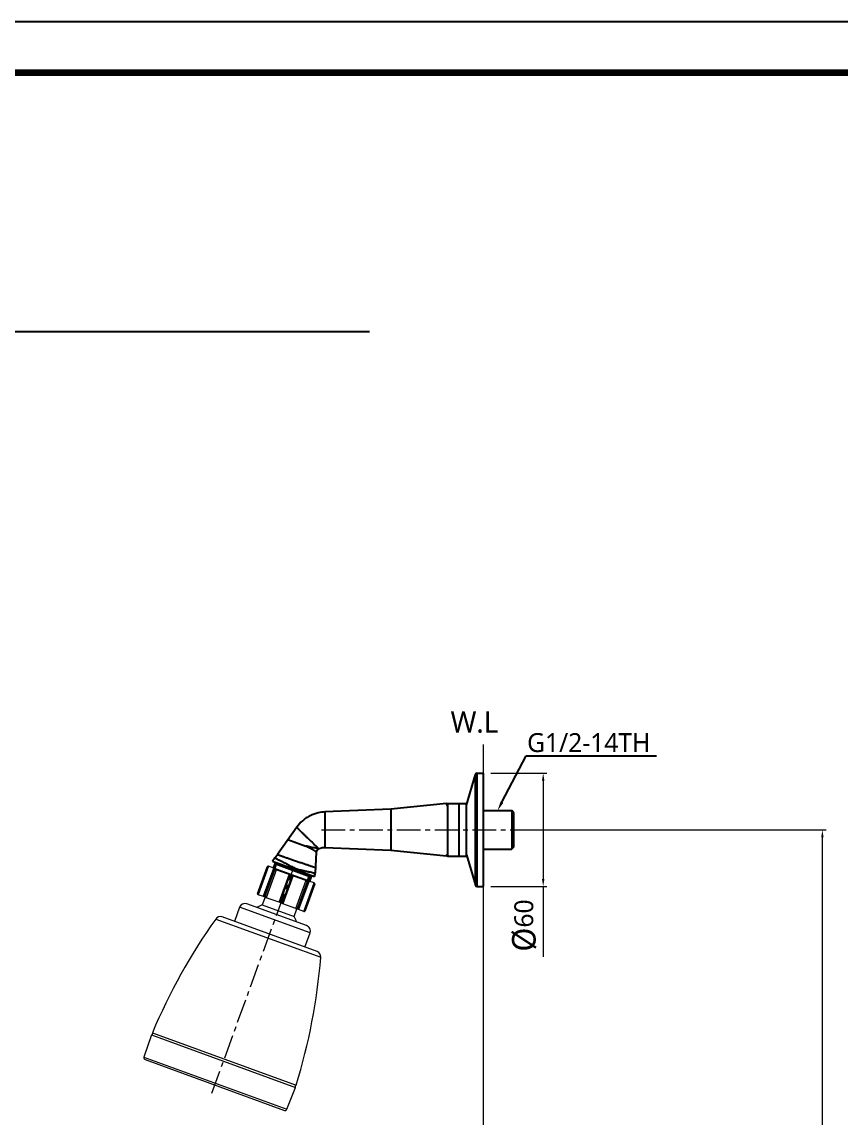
# Model space of a CAD drawing. Extents: x 0 to 1580, y 0 to 1158.
# Drawn here: x 790 to 1224, y 577 to 1158 of the extents above; entities that cross this region are included whole.
import ezdxf
from ezdxf import colors
from ezdxf.entities.mleader import LeaderData, LeaderLine
from ezdxf.math import Vec2, Vec3

# ---------------------------------------------------------------- set-up
doc = ezdxf.new("R2010")
doc.units = 0
doc.header["$LTSCALE"] = 10
doc.header["$MEASUREMENT"] = 0
doc.header["$PDMODE"] = 3
doc.header["$PDSIZE"] = -10
doc.linetypes.add('CENTER', pattern=[2, 1.25, -0.25, 0.25, -0.25])
doc.layers.get('0').update_dxf_attribs({"linetype": 'CONTINUOUS'})
doc.layers.get('DEFPOINTS').update_dxf_attribs({"linetype": 'CONTINUOUS'})
doc.layers.add('1', color=7, linetype='CONTINUOUS', true_color=0xffffff)
doc.layers.add('DEF_LAYER_ASSEM_MEMBER', color=7, linetype='CONTINUOUS')
doc.layers.add('치수선', color=7, linetype='CONTINUOUS', lineweight=20)
doc.styles.add('Daelim Dimension', font='')
doc.styles.get('Daelim Dimension').set_extended_font_data('NanumGothic')
doc.dimstyles.new('DEFAULT', dxfattribs={"dimscale": 2, "dimtxt": 2, "dimasz": 2, "dimexe": 0, "dimexo": 2, "dimgap": 1, "dimtad": 1, "dimdec": 1, "dimzin": 9, "dimdsep": 46, "dimtxsty": 'Daelim Dimension', "dimcen": 0.5, "dimclrd": 252, "dimclre": 252, "dimclrt": 3, "dimadec": 1, "dimazin": 0, "dimtfac": 1, "dimtdec": 1, "dimtix": 1, "dimtmove": 0, "dimatfit": 3, "dimfxl": 1, "dimtolj": 1, "dimtzin": 1, "dimlwd": 9, "dimlwe": 9, "dimarcsym": 0})

# ---------------------------------------------------------------- blocks, each defined once
blk = doc.blocks.new('*D3')
at = {"color": 5, "lineweight": 9, "ltscale": 0.5, "transparency": 16777216}
for p, q in [((1053.997960997339, 729.8800467213073), (1215.73194124323, 729.8800467213073)), ((1213.73194124323, 212.9445668382045), (1213.73194124323, 725.8800467213073)), ((1062.99796099104, 208.9445668382045), (1215.73194124323, 208.9445668382045))]:
    blk.add_line(p, q, dxfattribs=at)
at = {"color": 5, "ltscale": 0.5, "transparency": 16777216}
for points in [[(1213.065274576563, 725.8800467213073), (1214.398607909897, 725.8800467213073), (1213.73194124323, 729.8800467213073)], [(1213.065274576563, 212.9445668382045), (1214.398607909897, 212.9445668382045), (1213.73194124323, 208.9445668382045)]]:
    blk.add_solid(points, dxfattribs=at)
at = {"layer": 'DEFPOINTS', "color": 0, "ltscale": 0.5, "transparency": 16777216}
for p in [(1049.997960997339, 729.8800467213073), (1213.73194124323, 729.8800467213073), (1058.99796099104, 208.9445668382045)]:
    blk.add_point(p, dxfattribs=at)
at = {"color": 7, "ltscale": 0.5, "transparency": 16777216, "insert": (1204.879294605175, 450.9633328386171), "char_height": 10, "attachment_point": 5, "rotation": 90, "style": 'Daelim Dimension'}
blk.add_mtext('\\A1;(1000)', dxfattribs=at)
blk = doc.blocks.new('*D4')
at = {"color": 5, "lineweight": 9, "ltscale": 0.5, "transparency": 16777216}
for p, q in [((1038.244014150591, 759.8800011104072), (1067.889389144349, 759.8800011104072)), ((1065.889389144349, 755.8800011104072), (1065.889389144349, 703.8800011104072)), ((1038.244014150591, 699.8800011104072), (1067.889389144349, 699.8800011104072)), ((1065.889389144349, 699.8800011104072), (1065.889389144349, 662.6310740717806))]:
    blk.add_line(p, q, dxfattribs=at)
at = {"color": 5, "ltscale": 0.5, "transparency": 16777216}
for points in [[(1065.222722477682, 755.8800011104072), (1066.556055811015, 755.8800011104072), (1065.889389144349, 759.8800011104072)], [(1065.222722477682, 703.8800011104072), (1066.556055811015, 703.8800011104072), (1065.889389144349, 699.8800011104072)]]:
    blk.add_solid(points, dxfattribs=at)
at = {"layer": 'DEFPOINTS', "color": 0, "ltscale": 0.5, "transparency": 16777216}
for p in [(1034.244014150591, 759.8800011104072), (1034.244014150591, 699.8800011104072), (1065.889389144349, 699.8800011104072)]:
    blk.add_point(p, dxfattribs=at)
at = {"color": 7, "ltscale": 0.5, "transparency": 16777216, "insert": (1055.904768257367, 679.255537591094), "char_height": 10, "attachment_point": 5, "rotation": 90, "style": 'Daelim Dimension'}
blk.add_mtext('\\A1;{\\H1.25x;\\C256;Ø}60', dxfattribs=at)

msp = doc.modelspace()

# ---------------------------------------------------------------- linework, layer by layer
at = {"ltscale": 0.5}
for p, q in [((258.871193242795, 993.6338664850023), (973.9515582363379, 993.6338664850023)), ((922.9523561509902, 709.6691858985073), (942.1220856149324, 702.6919749745465))]:
    msp.add_line(p, q, dxfattribs=at)
msp.add_lwpolyline([(0, 0), (1579.76000213623, 0), (1579.76000213623, 1157.519989013672), (0, 1157.519989013672)], close=True, dxfattribs=at)
at = {"color": 5, "linetype": 'ByBlock', "lineweight": 200, "const_width": 3.64}
msp.add_lwpolyline([(25.40280532836914, 49.56396484375), (1554.202808380127, 49.56396484375), (1554.202808380127, 1130.643981933594), (25.40280532836914, 1130.643981933594)], close=True, dxfattribs=at)
at = {"layer": '1', "color": 7, "linetype": 'Continuous', "lineweight": 18}
for p, q in [((919.7743290809029, 710.2938040252881), (914.6440267441143, 696.198414708015)), ((914.6576548759848, 696.1934548867766), (919.7879572127734, 710.2888442040497)), ((920.4593365642719, 710.57657031007), (914.987015138538, 695.5414883078212)), ((923.047678432788, 709.451781782929), (917.6927994162309, 694.7393733109498)), ((924.7277765869745, 709.0229861463704), (919.2554541686944, 693.9879042659908)), ((920.4151859604094, 710.5926407014339), (920.4593365642719, 710.57657031007)), ((923.2659579418787, 709.5550439026591), (920.4593365642719, 710.57657031007)), ((923.2659579418787, 709.5550439026591), (924.7277765869745, 709.0229861463704)), ((931.5035590513683, 706.556802426909), (924.7277765869745, 709.0229861463704)), ((926.0316075083758, 691.5227389391457), (931.5031881760805, 706.5557840342926)), ((933.5705118392885, 705.8033400535206), (928.0989311715837, 690.7702949583735)), ((931.5031881760805, 706.5557840342926), (931.5035575713447, 706.5567985785938)), ((931.5035590513683, 706.556802426909), (933.5708827145763, 705.8043584461368)), ((933.5708827145763, 705.8043584461368), (933.5705118392885, 705.8033400535206)), ((940.3466643082933, 703.3381758410909), (933.5708827145763, 705.8043584461368)), ((934.8743418900132, 688.3030939607114), (940.3466643082933, 703.3381758410909)), ((936.5544409148765, 687.8742972097373), (941.9093189388873, 702.5867058035858)), ((940.3466643082933, 703.3381758410909), (941.8084828315199, 702.8061170922563)), ((944.6151042091265, 701.7845906848452), (941.8084828315199, 702.8061170922563)), ((939.1427817908462, 686.7495088044658), (944.6151042091265, 701.7845906848452)), ((944.9444644716796, 701.1326241058897), (939.814162134891, 687.0372347886166)), ((939.8277892742155, 687.0322750892475), (944.958091611004, 701.1276644065209)), ((944.6151042091265, 701.7845906848452), (944.6592559274045, 701.7685211641582)), ((940.6524451533405, 679.2108742831624), (908.9851068348908, 690.7368428331794)), ((914.987015138538, 695.5414883078212), (914.9428635421293, 695.5575588210543)), ((917.7936355235986, 694.5199620222794), (914.987015138538, 695.5414883078212)), ((918.6076645260576, 694.2236804039828), (917.1369783515382, 690.1830013535181)), ((919.2554541686944, 693.9879042659908), (917.7936355235986, 694.5199620222794)), ((926.0312366330882, 691.5217205465294), (919.2554541686944, 693.9879042659908)), ((926.0312366330882, 691.5217205465294), (926.0316075083758, 691.5227389391457)), ((928.0985602962962, 690.7692765657573), (926.0312366330882, 691.5217205465294)), ((934.8743418900132, 688.3030939607114), (928.0985602962962, 690.7692765657573)), ((928.0989311715837, 690.7702949583735), (928.0985617763197, 690.7692804140727)), ((905.139666016198, 688.9439351186314), (902.4035053642656, 681.4263946137801)), ((917.1369783515382, 690.1830013535181), (934.0514453581308, 684.0266387722551)), ((934.0514453581308, 684.0266387722551), (935.5221315326501, 688.0673178227195)), ((936.3361614057858, 687.7710350900073), (934.8743418900132, 688.3030939607114)), ((939.1427817908462, 686.7495088044658), (936.3361614057858, 687.7710350900073)), ((939.1869333872551, 686.7334382912323), (939.1427817908462, 686.7495088044658)), ((946.1665974101389, 665.4979309681693), (895.9462086640943, 683.7766576269049)), ((939.7093018243834, 667.848194851971), (942.445463468862, 675.3657352349529)), ((858.5444116484381, 621.3010876466205), (854.4964115837186, 609.5144902469299)), ((858.5444116484381, 621.3010876466205), (934.6595147278579, 593.597456344405)), ((859.1299919165672, 622.4713855872164), (858.6853661083921, 621.2497852186173)), ((858.9890384491594, 622.5226878933504), (935.104140536033, 594.8190567130043)), ((855.1001677846159, 608.2499794030716), (928.9088678510052, 581.385809136948)), ((930.1841843315685, 581.9663937444517), (934.6595147278579, 593.597456344405)), ((934.5185603897731, 593.6487597649548), (934.9631861979485, 594.8703601335537))]:
    msp.add_line(p, q, dxfattribs=at)
at = {"layer": '1', "color": 7, "linetype": 'Continuous', "lineweight": 13}
for p, q in [((920.4279338988149, 710.586846932677), (914.9563532311103, 695.55380183753)), ((923.0579121411429, 709.0986776227464), (917.9276098043546, 695.0032883054732)), ((918.7558706015202, 694.7018266565373), (923.886172938309, 708.7972159738105)), ((924.7054623668901, 709.0299534993129), (919.2338818210545, 693.9969093967121)), ((919.7743290809029, 710.2938040252881), (919.7879572127734, 710.2888442040497)), ((923.886172938309, 708.7972159738105), (923.0579121411429, 709.0986776227464)), ((931.7805412595766, 705.9239002300586), (926.650239915334, 691.8285107909161)), ((927.8215770955419, 691.4021788844772), (932.9518794323305, 705.4975682017501)), ((932.9518794323305, 705.4975682017501), (931.7805412595766, 705.9239002300586)), ((934.8966559882283, 688.2961256152226), (940.368236655933, 703.3291707103697)), ((940.8462488680133, 702.6242533286752), (935.7159465312249, 688.5288640114021)), ((936.5442072065215, 688.2274013699199), (941.6745095433099, 702.3227906871931)), ((941.6745095433099, 702.3227906871931), (940.8462488680133, 702.6242533286752)), ((939.174184456303, 686.7392321818587), (944.6457651240081, 701.7722772770056)), ((944.958091611004, 701.1276644065209), (944.9444644716796, 701.1326241058897)), ((914.6440267441143, 696.198414708015), (914.6576548759848, 696.1934548867766)), ((917.9276098043546, 695.0032883054732), (918.7558706015202, 694.7018266565373)), ((926.650239915334, 691.8285107909161), (927.8215770955419, 691.4021788844772)), ((942.445463468862, 675.3657352349529), (905.139666016198, 688.9439351186314)), ((935.7159465312249, 688.5288640114021), (936.5442072065215, 688.2274013699199)), ((939.8277892742155, 687.0322750892475), (939.814162134891, 687.0372347886166)), ((892.4736526447364, 682.6938577226325), (948.1307198480894, 662.4363420366569)), ((854.4964115837186, 609.5144902469299), (930.1841843315685, 581.9663937444517))]:
    msp.add_line(p, q, dxfattribs=at)
at = {"layer": '1', "color": 7, "linetype": 'Continuous', "lineweight": 18}
for centre, radius, start, end in [((920.2441754233907, 710.1227944808154), 0.5, 70.00000000000256, 159.9999999999999), ((944.4882453903855, 701.2986749435396), 0.5, 339.9999999999999, 70.00000000000256), ((907.9587437055171, 687.9178748741568), 3, 70.00000000000256, 159.9999999999999), ((915.1138740791482, 696.0274050416729), 0.5, 159.9999999999999, 250.0000000000026), ((922.1030323563066, 677.0012186029224), 14.0862022718845, 110.6432069999958, 123.2879020000011), ((939.357943053597, 687.2032856262664), 0.5, 250.0000000000026, 339.9999999999999), ((1149.652483898906, 500.1740776569144), 315.3639501941847, 144.6366830000007, 157.172373000004), ((894.9201484196199, 680.9575799375857), 3, 70.00000000000256, 144.6366830000007), ((921.7741404737728, 677.120925719392), 14.0862022718845, 16.71209800000288, 29.3567930000029), ((939.6263849088658, 676.3917965938431), 3, 339.9999999999999, 70.00000000000256), ((633.7988523777824, 687.9294440532007), 315.3639501941847, 342.827627, 355.3633169999981), ((945.1405371656645, 662.6788532788499), 3, 355.3633169999981, 70.00000000000256), ((855.4421878661077, 609.1896719661781), 0.999999999999998, 161.0454270000008, 250.0000000000026), ((929.250887932497, 582.3255017000545), 0.999999999999998, 250.0000000000026, 338.9545729999975)]:
    msp.add_arc(centre, radius, start, end, dxfattribs=at)
for points, knots in [([(919.7879569875083, 710.2888441826312), (919.7883683198717, 710.2898268277796), (919.7887829652238, 710.2908082697054), (919.8040789067072, 710.3266818749789), (919.8232060257225, 710.3601603459074), (919.8859122283379, 710.4450191852061), (919.9381398726532, 710.4934074713032), (920.0487224981159, 710.5587307222845), (920.1030181194461, 710.5811995296731), (920.2030298316288, 710.6034266934745), (920.246724163701, 710.6082650999859), (920.3362388165662, 710.6066083685886), (920.3833249835546, 710.599841325355), (920.4279341850304, 710.586847027409)], [0, 0, 0, 0, 0.0049246850049877, 0.0049246850049877, 0.1792393110458548, 0.1792393110458548, 0.4798708292440426, 0.4798708292440426, 0.7003435450340316, 0.7003435450340316, 0.8493963538823697, 0.8493963538823697, 1, 1, 1, 1]), ([(923.2436441594829, 709.5620124083819), (923.2117954963422, 709.5703622502006), (923.1819986641995, 709.5708364901803), (923.1316195353631, 709.5582490557287), (923.1101870374696, 709.5453080042158), (923.0674322189051, 709.502241035431), (923.0501004514485, 709.4663184854886), (923.0258648261615, 709.369567496625), (923.0243320966779, 709.3027277705006), (923.0374224440503, 709.1902812431463), (923.0456508216397, 709.1468461856994), (923.0572694067633, 709.1011764938836), (923.0575893335606, 709.0999276895594), (923.0579117100717, 709.09867799622)], [0, 0, 0, 0, 0.1506036461176251, 0.1506036461176251, 0.2996564549659885, 0.2996564549659885, 0.520129170755976, 0.520129170755976, 0.8207606889541359, 0.8207606889541359, 0.9950753149950105, 0.9950753149950105, 1, 1, 1, 1]), ([(923.8861725962863, 708.7972156874307), (923.8872898715084, 708.7979413903917), (923.8884093827817, 708.7986662821037), (923.9294616914799, 708.8251653363612), (923.9723534960109, 708.8499941691415), (924.0943969003113, 708.9132560332422), (924.1794140328795, 708.9497099216181), (924.3314417061222, 708.9999484088502), (924.398846256069, 709.0176459564191), (924.5085672260548, 709.0363392393833), (924.5528328731737, 709.0409697042234), (924.63486857245, 709.0420350893161), (924.6736141499974, 709.0383037723751), (924.7054628131378, 709.0299539305565)], [0, 0, 0, 0, 0.0049246850050253, 0.0049246850050253, 0.1792393110457805, 0.1792393110457805, 0.4798708292439778, 0.4798708292439778, 0.7003435450339912, 0.7003435450339912, 0.8493963538823358, 0.8493963538823358, 1, 1, 1, 1]), ([(931.7805416358445, 705.9239003387188), (931.7798875811509, 705.9252707530442), (931.7792336783772, 705.9266411146824), (931.75530857193, 705.976790013951), (931.7321583655402, 706.0256561729188), (931.6712127108785, 706.1555206076782), (931.6338414925174, 706.2365202128134), (931.5774090668649, 706.3626319710754), (931.5555749794722, 706.4128097263823), (931.5270655803464, 706.4818147491748), (931.5175864054676, 706.5060067294679), (931.5051405918633, 706.5414605729375), (931.5021460227417, 706.552921426958), (931.5031880211702, 706.5557842941115)], [0, 0, 0, 0, 0.0049246850050151, 0.0049246850050151, 0.1792393110457446, 0.1792393110457446, 0.4798708292439483, 0.4798708292439483, 0.700343545033977, 0.700343545033977, 0.8493963538823291, 0.8493963538823291, 1, 1, 1, 1]), ([(933.5705117868994, 705.8033399787951), (933.5694697884707, 705.8004771116416), (933.5598089204749, 705.7936224600334), (933.5274855828251, 705.7744632550339), (933.5046738083977, 705.7620242191241), (933.4384787679635, 705.7274887933843), (933.3894992472526, 705.7030850836081), (933.2652064255233, 705.6427519359736), (933.1845128687946, 705.6047243946862), (933.0543505391068, 705.5444175777608), (933.0052058906258, 705.521864594059), (932.9546431046934, 705.4988270704272), (932.9532613346252, 705.4981976331103), (932.951879414313, 705.4975682530851)], [0, 0, 0, 0, 0.1506036461176717, 0.1506036461176717, 0.299656454966041, 0.299656454966041, 0.5201291707560779, 0.5201291707560779, 0.8207606889542727, 0.8207606889542727, 0.9950753149950036, 0.9950753149950036, 1, 1, 1, 1]), ([(940.3682369949315, 703.3291703423504), (940.3980016612152, 703.3150947662245), (940.4300809398883, 703.2930479436549), (940.492239115119, 703.2395002802783), (940.5231721626892, 703.2074997289155), (940.5952074913669, 703.1226525633475), (940.6354666079953, 703.0657686458331), (940.719633885161, 702.9295622271687), (940.7613286793621, 702.8469889691221), (940.8141554086355, 702.7200795815381), (940.8310527711318, 702.6734892716842), (940.8454674002821, 702.6268019030016), (940.845859044266, 702.6255269957617), (940.8462484538712, 702.624252904373)], [0, 0, 0, 0, 0.1506036461176634, 0.1506036461176634, 0.2996564549660142, 0.2996564549660142, 0.5201291707560477, 0.5201291707560477, 0.820760688954284, 0.820760688954284, 0.9950753149950068, 0.9950753149950068, 1, 1, 1, 1]), ([(941.6745093400859, 702.3227905955839), (941.675559582216, 702.323540696593), (941.6766073763094, 702.324291691218), (941.7148636408976, 702.351808422375), (941.7490864605965, 702.3797925075331), (941.8313934829952, 702.4575172318636), (941.8731830918794, 702.5097046521616), (941.916807862669, 702.5993985691947), (941.9266215285307, 702.6380574843357), (941.9215523512745, 702.698530964083), (941.9134524529297, 702.722220928773), (941.8829508481388, 702.7642465427906), (941.8598203148704, 702.783036288399), (941.8300556485867, 702.7971118645247)], [0, 0, 0, 0, 0.0049246850050063, 0.0049246850050063, 0.1792393110455851, 0.1792393110455851, 0.4798708292438589, 0.4798708292438589, 0.7003435450339266, 0.7003435450339266, 0.8493963538823053, 0.8493963538823053, 1, 1, 1, 1]), ([(944.9444640626493, 701.1326244091726), (944.9447805959034, 701.1336415583726), (944.9450938178421, 701.1346599153944), (944.9564355558844, 701.1719727331124), (944.9633028789242, 701.2099134047722), (944.9698133513351, 701.3152258171582), (944.9609080453877, 701.3858646774838), (944.9181858160014, 701.5069863323988), (944.8910356279897, 701.5590989900936), (944.8287095571153, 701.6404122748246), (944.7983478245917, 701.6722048845157), (944.7287106957721, 701.7284746643824), (944.688290827658, 701.7535572132446), (944.6457656230392, 701.7722772454975)], [0, 0, 0, 0, 0.0049246850050068, 0.0049246850050068, 0.1792393110457317, 0.1792393110457317, 0.479870829243957, 0.479870829243957, 0.7003435450339596, 0.7003435450339596, 0.8493963538823148, 0.8493963538823148, 1, 1, 1, 1]), ([(914.6576548376233, 696.1934548708424), (914.6573383043692, 696.1924377216427), (914.6570250824304, 696.1914193646213), (914.6456833443868, 696.1541065468988), (914.6388160213484, 696.1161658752432), (914.6323055489374, 696.0108534628569), (914.641210854885, 695.9402146025312), (914.6839330842711, 695.8190929476161), (914.7110832722828, 695.7669802899215), (914.7734093431573, 695.6856670051907), (914.8037710756806, 695.6538743954993), (914.8734082045005, 695.5976046156328), (914.9138280726146, 695.5725220667706), (914.9563532772335, 695.5538020345175)], [0, 0, 0, 0, 0.0049246850049888, 0.0049246850049888, 0.1792393110457253, 0.1792393110457253, 0.4798708292439599, 0.4798708292439599, 0.7003435450339783, 0.7003435450339783, 0.8493963538823703, 0.8493963538823703, 1, 1, 1, 1]), ([(917.7720632516857, 694.5289674154903), (917.7422985854025, 694.5430429916161), (917.7191680521338, 694.5618327372243), (917.6886664473428, 694.603858351242), (917.6805665489981, 694.6275483159321), (917.6754973717415, 694.6880217956794), (917.6853110376034, 694.7266807108203), (917.7289358083933, 694.8163746278533), (917.7707254172774, 694.8685620481514), (917.8530324396761, 694.946286772482), (917.8872552593739, 694.9742708576437), (917.9255115239633, 695.0017875887964), (917.9265593180564, 695.0025385834218), (917.9276095601866, 695.0032886844311)], [0, 0, 0, 0, 0.1506036461177105, 0.1506036461177105, 0.2996564549660729, 0.2996564549660729, 0.5201291707561344, 0.5201291707561344, 0.8207606889544051, 0.8207606889544051, 0.9950753149950018, 0.9950753149950018, 1, 1, 1, 1]), ([(918.7558704464013, 694.7018263756421), (918.7562598560065, 694.7005522842535), (918.756651499991, 694.6992773770136), (918.7710661291375, 694.6525900083285), (918.787963491637, 694.6059996984769), (918.8407902209104, 694.4790903108931), (918.8824850151118, 694.3965170528462), (918.9666522922772, 694.2603106341819), (919.0069114089056, 694.2034267166675), (919.0789467375834, 694.1185795510994), (919.1098797851532, 694.0865789997368), (919.1720379603845, 694.0330313363601), (919.2041172390575, 694.0109845137905), (919.2338819053407, 693.9969089376649)], [0, 0, 0, 0, 0.004924685005027, 0.004924685005027, 0.179239311045748, 0.179239311045748, 0.4798708292439718, 0.4798708292439718, 0.7003435450339681, 0.7003435450339681, 0.8493963538823626, 0.8493963538823626, 1, 1, 1, 1]), ([(926.6502394859594, 691.8285110269302), (926.6488575656474, 691.8278816469049), (926.6474757955791, 691.827252209588), (926.5969130096473, 691.804214685955), (926.5477683611659, 691.7816617022543), (926.4176060314777, 691.7213548853291), (926.3369124747492, 691.6833273440416), (926.21261965302, 691.6229941964071), (926.163640132309, 691.5985904866308), (926.097445091875, 691.5640550608908), (926.0746333174474, 691.5516160249813), (926.0423099797977, 691.5324568199816), (926.0326491118017, 691.5256021683737), (926.0316071133732, 691.52273930122)], [0, 0, 0, 0, 0.0049246850050162, 0.0049246850050162, 0.1792393110457154, 0.1792393110457154, 0.4798708292439293, 0.4798708292439293, 0.7003435450339699, 0.7003435450339699, 0.8493963538823399, 0.8493963538823399, 1, 1, 1, 1]), ([(928.0989308791021, 690.7702949859035), (928.0999728775307, 690.773157853057), (928.0969783084093, 690.7846187070774), (928.0845324948048, 690.8200725505471), (928.0750533199262, 690.8442645308404), (928.0465439208001, 690.9132695536329), (928.0247098334077, 690.9634473089397), (927.9682774077551, 691.0895590672017), (927.930906189394, 691.170558672337), (927.8699605347325, 691.3004231070961), (927.8468103283433, 691.3492892660645), (927.8228852218954, 691.3994381653325), (927.8222313191216, 691.4008085269709), (927.8215772644277, 691.4021789412963)], [0, 0, 0, 0, 0.1506036461176456, 0.1506036461176456, 0.2996564549660372, 0.2996564549660372, 0.5201291707560592, 0.5201291707560592, 0.8207606889542733, 0.8207606889542733, 0.9950753149950116, 0.9950753149950116, 1, 1, 1, 1]), ([(934.8966560871345, 688.2961253494586), (934.9285047502754, 688.28777550764), (934.9672503278225, 688.2840441906993), (935.0492860270987, 688.2851095757917), (935.0935516742177, 688.289740040632), (935.2032726442037, 688.308433323596), (935.2706771941503, 688.3261308711651), (935.4227048673927, 688.3763693583969), (935.5077219999614, 688.4128232467729), (935.6297654042614, 688.4760851108737), (935.6726572087917, 688.5009139436569), (935.7137095174911, 688.527412997911), (935.7148290287643, 688.5281378896233), (935.7159463039861, 688.5288635925843)], [0, 0, 0, 0, 0.1506036461176496, 0.1506036461176496, 0.2996564549660183, 0.2996564549660183, 0.5201291707560439, 0.5201291707560439, 0.8207606889542447, 0.8207606889542447, 0.9950753149949664, 0.9950753149949664, 1, 1, 1, 1]), ([(936.5442071902008, 688.2274012837951), (936.5445295667121, 688.2261515904555), (936.5448494935094, 688.2249027861316), (936.5564680786306, 688.1792330943142), (936.5646964562222, 688.1357980368688), (936.5777868035947, 688.0233515095146), (936.5762540741113, 687.95651178339), (936.552018448824, 687.8597607945263), (936.5346866813678, 687.8238382445841), (936.4919318628029, 687.7807712757993), (936.4704993649093, 687.7678302242864), (936.4201202360731, 687.7552427898348), (936.3903234039301, 687.7557170298146), (936.3584747407897, 687.7640668716332)], [0, 0, 0, 0, 0.0049246850050011, 0.0049246850050011, 0.1792393110458116, 0.1792393110458116, 0.479870829243998, 0.479870829243998, 0.7003435450340094, 0.7003435450340094, 0.8493963538823643, 0.8493963538823643, 1, 1, 1, 1]), ([(939.8141619127642, 687.0372350973838), (939.813750580401, 687.0362524522353), (939.8133359350488, 687.0352710103094), (939.7980399935661, 686.9993974050391), (939.7789128745501, 686.9659189341078), (939.7162066719344, 686.8810600948091), (939.6639790276195, 686.8326718087119), (939.5533964021564, 686.7673485577305), (939.4991007808264, 686.7448797503421), (939.3990890686437, 686.7226525865408), (939.3553947365713, 686.7178141800291), (939.2658800837064, 686.7194709114265), (939.2187939167179, 686.7262379546601), (939.1741847152422, 686.739232252606)], [0, 0, 0, 0, 0.0049246850050149, 0.0049246850050149, 0.179239311045824, 0.179239311045824, 0.4798708292440059, 0.4798708292440059, 0.7003435450340136, 0.7003435450340136, 0.8493963538823747, 0.8493963538823747, 1, 1, 1, 1])]:
    msp.add_open_spline(points, degree=3, knots=knots, dxfattribs=at)
for points in [[(920.4593370486349, 710.5765707107392), (920.4489874221712, 710.5803376667076), (920.4385085384406, 710.583766804176), (920.4279341850304, 710.586847027409)], [(923.2436441594829, 709.5620124083819), (923.2511937010247, 709.5600331266332), (923.2586396196111, 709.557707898199), (923.2659579106663, 709.5550442580892)], [(924.7277765643215, 709.0229857802636), (924.7204582732663, 709.0256494203735), (924.7130123546797, 709.0279746488077), (924.7054628131378, 709.0299539305565)], [(940.3682369949315, 703.3291703423504), (940.3611814528014, 703.3325068763272), (940.3539829202173, 703.3355117922162), (940.3466646291619, 703.3381754323259)], [(941.8084832828168, 702.8061169545005), (941.815801573872, 702.8034533143906), (941.8230001064564, 702.8004483985017), (941.830055648587, 702.7971118645247)], [(944.6457656230392, 701.7722772454975), (944.6356852690406, 701.7767147209586), (944.625453771312, 701.7808235458818), (944.6151041448483, 701.7845905018505)], [(914.9563532772335, 695.5538020345176), (914.9664336312318, 695.5493645590565), (914.9766651289606, 695.5452557341332), (914.9870147554243, 695.5414887781645)], [(917.7936356174557, 694.5199623255147), (917.7863173264005, 694.5226259656245), (917.7791187938162, 694.5256308815137), (917.7720632516857, 694.5289674154903)], [(919.2338819053407, 693.9969089376649), (919.2409374474713, 693.9935724036881), (919.2481359800555, 693.9905674877989), (919.2554542711107, 693.987903847689)], [(934.874342335951, 688.3030934997516), (934.8816606270065, 688.3004298596417), (934.8891065455927, 688.2981046312076), (934.8966560871345, 688.2961253494586)], [(936.3584747407897, 687.7640668716332), (936.3509251992479, 687.7660461533819), (936.3434792806614, 687.7683713818162), (936.3361609896062, 687.7710350219259)], [(939.1427818516374, 686.7495085692759), (939.1531314781014, 686.7457416133074), (939.1636103618323, 686.7423124758392), (939.1741847152422, 686.739232252606)]]:
    msp.add_open_spline(points, degree=3, dxfattribs=at)
at = {"layer": 'DEF_LAYER_ASSEM_MEMBER', "color": 7, "linetype": 'Continuous'}
for p, q in [((1025.284648579691, 743.0182037800073), (1030.032886593491, 759.1622130272074)), ((1030.992252100091, 759.8800467213073), (1034.244014150591, 759.8800467213073)), ((1034.244014150591, 699.8800923321073), (1034.244014150591, 759.8800011104072)), ((1014.757417280191, 743.8313870342072), (985.244014150591, 740.8800467213073)), ((1015.160971933891, 743.8800467213073), (1025.244014150591, 743.8800467213073)), ((1015.244008858391, 742.6675924614074), (1015.244009334191, 717.0874709234072)), ((1021.244014155591, 743.8800467213073), (1021.24401419419, 729.8800467126073)), ((1025.244014150591, 715.8800467213073), (1025.244014150591, 743.8800467213073)), ((985.244014150591, 740.8800467213073), (950.244014150591, 739.3800467213073)), ((985.244014150591, 740.8800467213073), (985.244014150591, 731.7901843401073)), ((1034.244014150591, 740.0800467213073), (1049.244014150591, 740.0800467213073)), ((1049.244014150591, 740.0800467213073), (1049.244014150591, 719.6800467213072)), ((1050.244014150591, 739.0800467213073), (1049.244014150591, 740.0800467213073)), ((1050.144014150591, 720.5800467213073), (1050.144014150591, 739.1800467213072)), ((1050.244014150591, 739.0796330511073), (1050.244014150591, 720.6804603914072)), ((935.3793241269912, 731.2605665644073), (925.244014150591, 716.8742010551073)), ((985.244014150591, 729.8800467213073), (985.244014150591, 718.8800467213073)), ((1021.24401419419, 729.8800467126073), (1021.244014184491, 715.8800467213073)), ((930.771759221391, 724.7204495878073), (940.2004947848907, 721.2886705179071)), ((985.244014150591, 718.8800467213073), (950.244014150591, 720.3800467213073)), ((1034.244014150591, 719.6800467213072), (1049.244014150591, 719.6800467213072)), ((1050.244014150591, 720.6800467213072), (1049.244014150591, 719.6800467213072)), ((945.7449625303905, 718.0860980477073), (945.1565754316905, 707.0366761638072)), ((1014.757417280191, 715.9287064083073), (985.244014150591, 718.8800467213073)), ((1015.160980718691, 715.8800467213073), (1025.244014150591, 715.8800467213073)), ((1025.284648579691, 716.7418896626073), (1030.032886593491, 700.5978804154072)), ((922.5333112278902, 713.3282907952073), (944.8845153752907, 705.1931177855074)), ((924.0793508518898, 712.7655783911073), (922.9523561509902, 709.6691858985073)), ((942.9070601725905, 704.8486748464072), (923.7373307084906, 711.8258857703072)), ((943.2490803158905, 705.7883674672073), (942.122085614991, 702.6919749747074)), ((1030.992252100091, 699.8800467213073), (1034.244014150591, 699.8800467213073))]:
    msp.add_line(p, q, dxfattribs=at)
at = {"layer": 'DEF_LAYER_ASSEM_MEMBER', "color": 9, "linetype": 'Continuous'}
for p, q in [((1030.03288659309, 700.5978804168074), (1030.03288659309, 759.1622130258072)), ((1030.992252099991, 699.8800467213073), (1030.992252099991, 759.8800467213073)), ((1025.284648580291, 716.7418896605072), (1025.284648580291, 743.0182037820073)), ((950.244014150591, 739.3800467213073), (950.244014150591, 720.3800467213073)), ((985.244014150591, 731.7901843401073), (985.244014150591, 729.8800467213073)), ((942.8621291468905, 720.7119242869073), (942.8144598656907, 720.7216253779072)), ((947.0143396642904, 719.8426264262073), (946.9913873611902, 719.8481927492073)), ((933.7177453390902, 709.4240468973073), (933.6642144713903, 709.2769733341072)), ((933.74301160559, 709.5908796416072), (933.7177453388911, 709.4240468968073)), ((933.7930852282905, 709.9231749950072), (933.74301160559, 709.5908796416072))]:
    msp.add_line(p, q, dxfattribs=at)
at = {"layer": 'DEF_LAYER_ASSEM_MEMBER', "color": 1, "linetype": 'CENTER', "lineweight": 5}
for p, q in [((948.465361509491, 729.8800467213073), (1054.24401415689, 729.8800467213073)), ((890.4321470985903, 590.4978409695073), (933.9053014562903, 709.9393509197073))]:
    msp.add_line(p, q, dxfattribs=at)
at = {"layer": 'DEF_LAYER_ASSEM_MEMBER', "color": 2, "linetype": 'Continuous'}
for p, q in [((923.7980795096908, 709.3613677695073), (924.5830540671902, 711.5180676413072)), ((941.2763622562904, 702.9997931037074), (942.06133681389, 705.1564929754072))]:
    msp.add_line(p, q, dxfattribs=at)
at = {"layer": 'DEF_LAYER_ASSEM_MEMBER', "color": 7, "linetype": 'Continuous'}
for centre, radius, start, end in [((1030.992252100391, 758.8800467213073), 1, 90, 163.6104607448042), ((1013.76238010299, 753.7817613576071), 10.0000005911, 275.710591682996, 278.0396973849824), ((947.7421322282905, 717.9797488038073), 1.9999999811, 111.3396890522917, 176.9518798242007), ((949.9516465269905, 712.3241047612073), 8.0719229203, 110.7723695616025, 111.3394003886912), ((949.8961494395905, 712.4781555089073), 7.9082040574, 100.320230976598, 110.7922605579832), ((949.9060762240904, 712.4375331355072), 7.9499480047, 93.9115150564953, 100.3381672314855), ((949.90271985299, 712.5259338742073), 7.8615246876, 87.51182228458265, 93.93106016530398), ((931.2074337506899, 708.2983358271074), 10.02700596, 137.994841465307, 149.8913881790964), ((908.8905366542901, 728.3858289239072), 19.998845027, 318.0166458933061, 324.8573132111058), ((1013.76238015539, 705.9783340611073), 9.9999998571, 81.96025149051378, 84.28940748950383), ((935.1707221682907, 707.5684677729073), 10.0000031547, 346.2589050965053, 356.9516224483986), ((1030.992252100391, 700.8800467213073), 1, 196.3895392551949, 270)]:
    msp.add_arc(centre, radius, start, end, dxfattribs=at)
at = {"layer": 'DEF_LAYER_ASSEM_MEMBER', "color": 9, "linetype": 'Continuous'}
for centre, radius, start, end in [((928.3017235122904, 690.7971909500072), 19.3982745344, 73.62509370539941, 73.78746345711502), ((928.6642832410905, 692.0313791909073), 18.1119347028, 73.45122541940461, 73.6248073644185), ((942.5133049654912, 729.6957616904072), 21.610123019, 246.2012859086954, 246.5018221374883)]:
    msp.add_arc(centre, radius, start, end, dxfattribs=at)
for points, start_tangent, end_tangent in [([(1015.24400880399, 742.6676499119073), (1014.959354685391, 743.1558387706073), (1014.87555711739, 743.3572809560073), (1014.82064692229, 743.5253746957071), (1014.78723130409, 743.6582002705072), (1014.776304675691, 743.7108114223072), (1014.768333923891, 743.7540189906072), (1014.762888405091, 743.7877513178073), (1014.759539522691, 743.8119374221073), (1014.757858679891, 743.8265063215072), (1014.757417280191, 743.8313870342072)], (-0.5770367927701613, 0.8167181519897339), (0.9392344174279588, 0.3432764325128701)), ([(935.3793241269912, 731.2605665644073), (935.38357224069, 731.2486955590073), (935.4028034897899, 731.2226526791073), (935.4367873990902, 731.1826544149073), (935.4852934933904, 731.1289172569072), (935.5480938007902, 731.0616657605074), (935.6249703638903, 730.9811567416073), (935.8200904406901, 730.7814256611073), (936.0685894125907, 730.5320326271074), (936.3670402546902, 730.2360445021075), (936.7117213646904, 729.8967523752074), (937.0990955450904, 729.5175859897074), (937.9861122372902, 728.6545288147072), (938.9913847882906, 727.6799118642073), (940.0773934119904, 726.6288387698073), (941.2040931917907, 725.5388134401073)], (-0.5759330848012707, -0.8174968390344347), (0.7187216904585283, -0.6952978726160721)), ([(941.2040931917907, 725.5388134401073), (942.1856955628907, 724.5892566441073), (944.87130586739, 721.9945065566073)], (0.7187216904566235, -0.695297872618041), (0.7200069179488845, -0.6939668854532962)), ([(942.8144598656907, 720.7216253779072), (942.19415350739, 720.8485935108074), (940.2004947848907, 721.2886705179071)], (-0.9799066668453683, 0.1994565723961002), (-0.9715562051475727, 0.2368090797229868)), ([(945.7449625303905, 718.0860980477073), (945.7384251619903, 718.0917540438074), (945.7188921329905, 718.1085318136072), (945.6865054659909, 718.1360923612071), (945.6414326870906, 718.1739799921074), (945.5838531979905, 718.2215511969073), (945.5139524932899, 718.2780962348072), (945.3379455510901, 718.4151722374074), (945.1148542564904, 718.5800534487073), (944.846529419691, 718.7678562700073), (944.535357832691, 718.9744359659073), (944.1838684107904, 719.1970838771074), (943.3690952085906, 719.6826951098074), (942.4201137188909, 720.2058214480073), (941.3569774470905, 720.7476535558073), (940.2004947848907, 721.2886705179071)], (-0.1411064905387195, 0.9899944233821958), (-0.9133328808515241, 0.4072137629740135)), ([(946.9913873611902, 719.8481927492073), (946.8248280280902, 719.8937936341074), (946.5020839059905, 719.9655815681072), (946.0730158403901, 720.0599112824073), (945.5558031077906, 720.1669404327074), (944.3209739715901, 720.4165482202072), (942.8621291468905, 720.7119242869073)], (-0.9667376580640277, 0.2557700148197193), (-0.9799213022487054, 0.1993846568801158)), ([(944.87130586739, 721.9945065566073), (945.6132296125904, 721.2800077013073), (946.9769534025907, 719.9742876294074)], (0.7200069179435843, -0.6939668854587953), (0.7271016553288907, -0.6865298120387686)), ([(946.9769534025907, 719.9742876294074), (947.024868419591, 719.9292247911073), (947.0596329102907, 719.8969251974074), (947.08104173479, 719.8775666585072), (947.0888897533903, 719.8713269845073)], (0.7271016553660032, -0.6865298119994628), (0.9349950039535102, 0.3546608839186746)), ([(923.7565262065898, 715.0083792583073), (923.759620816091, 715.0072247999074), (923.7686028675905, 715.0033384046073), (923.7834691442902, 714.9967205210073), (923.8042164290898, 714.9873715981073), (923.8633296553905, 714.9604782109072), (923.94585489839, 714.9226391230072), (924.0516837270904, 714.8738366013074), (924.1806461336907, 714.8141098884073), (924.3325358071904, 714.7435251563074), (924.5070468469901, 714.6620839737072), (924.9223008849901, 714.4664802933073), (925.4229481916907, 714.2279190332072), (926.0039452812905, 713.9462410655074), (926.6600290164904, 713.6225988312071), (927.3842203681904, 713.2570619000073), (928.17043491049, 712.8529585126073), (929.8955128899904, 711.9361637084073), (931.7785912940906, 710.9176677220073), (933.7930852282905, 709.9231749949072)], (0.5777364058350338, 0.8162234040829858), (0.9150720728496967, -0.4032903439093964)), ([(925.244014150591, 716.8742010551073), (925.2500821022902, 716.8627785160074), (925.2791983086906, 716.8439981644074), (925.3313564208909, 716.8178479053072), (925.4065500899903, 716.7843156437073), (925.6258391484905, 716.6951080570072), (925.936116918291, 716.5765352642072), (926.3359023814908, 716.4289299540071), (926.8223029328899, 716.2531108327073), (927.3918232684907, 716.0501275398071), (928.0399688771902, 715.8214674283074), (928.7616188384898, 715.5688717363073), (929.5501458017904, 715.2946595282071), (931.2977780855906, 714.6920377361073), (933.2144875767906, 714.0379252523073), (935.22042821639, 713.3600085074074)], (-0.5759330848682926, -0.8174968389872173), (0.9478077880600089, -0.3188422758869869)), ([(1014.757417280191, 715.9287064083073), (1014.75786547739, 715.9335665040073), (1014.75953625439, 715.9480749322072), (1014.76286355359, 715.9721606879073), (1014.768281316991, 716.0057527660074), (1014.787126139191, 716.1011711584072), (1014.820518955991, 716.2334366375073), (1014.875422606191, 716.4008178748072), (1014.959207166391, 716.6014043959074), (1015.244009284791, 717.0874189541073)], (-0.8327944033380593, 0.5535824073873788), (0.5793216228832941, 0.8150990475150037)), ([(932.2644025096904, 709.7864632755072), (933.7177453390902, 709.4240468973073)], (0.9782469371121835, -0.2074437996919458), (0.9602742968718823, -0.2790578340903765)), ([(933.8969188553899, 709.8777068245072), (933.8231321688907, 709.3930744637073)], (-0.1495844017747225, -0.9887489604271139), (-0.1514444519836646, -0.98846576974793)), ([(933.8231320985903, 709.3930743024073), (934.7953538047902, 709.0725498946074), (937.5396239783902, 707.8660998844073)], (0.95902578057599, -0.2833188172194239), (0.8946311393456969, -0.4468054660733461)), ([(933.8969187876908, 709.8777066362072), (936.0586109090898, 709.0894275972073), (938.190269173391, 708.5301998425073), (940.1613252070899, 708.0928228038072), (941.8809928877906, 707.7283872097073), (943.2816844757906, 707.4331001985072), (944.31386951749, 707.2139442626074), (944.6808607186911, 707.1363003586073), (944.9446513480905, 707.0808232317072), (945.1035056531898, 707.0476931055073), (945.1565775440911, 707.0367158342074)], (0.9182556972825715, -0.3959879725548474), (-0.964596849967393, 0.263728870306197)), ([(935.22042821639, 713.3600085074074), (937.2295850255912, 712.6868554119073), (939.155376496791, 712.0454756420072), (940.9165012831907, 711.4595542281072), (942.4426869510905, 710.9482051039072), (943.0992476810904, 710.7253433530072), (943.6772709407903, 710.5263593026073), (944.1721822810912, 710.3525202802073), (944.5805003808907, 710.2049141486073), (944.8993845110906, 710.0845020465074), (945.1274631811909, 709.9919176825074), (945.20715911599, 709.9562269710073), (945.2639118412906, 709.9276618296074), (945.2977305573902, 709.9062529314074), (945.3086244651902, 709.8920309492073)], (0.9478077880595959, -0.3188422758882145), (-0.05317514843310218, -0.998585200966406))]:
    msp.add_spline(points, degree=3, dxfattribs=dict(at, start_tangent=start_tangent, end_tangent=end_tangent))
at = {"layer": 'DEF_LAYER_ASSEM_MEMBER', "color": 7, "linetype": 'Continuous'}
for points, start_tangent, end_tangent in [([(1015.62278466189, 743.8800467213073), (1015.388222192091, 743.4339248030074), (1015.244008858391, 742.6675924614074)], (-0.5832454234476933, -0.8122959904045575), (0.001386511558256241, -0.9999990387923875)), ([(950.244014150591, 739.3800467213073), (946.6897436242905, 738.8920243048071), (942.4949632132909, 737.3771752191074), (940.4207395958908, 736.1719708463074), (938.4935613715904, 734.7053236248073), (935.3793241269912, 731.2605665644073)], (-0.999082895817792, -0.04281783838933591), (-0.5759330848729107, -0.8174968389839636)), ([(1015.244009334191, 717.0874709234072), (1015.38813067829, 716.3246111278072), (1015.62288096549, 715.8800467213073)], (-0.001339844557893616, -0.9999991024078775), (0.5833963373267513, -0.8121876098499236))]:
    msp.add_spline(points, degree=3, dxfattribs=dict(at, start_tangent=start_tangent, end_tangent=end_tangent))
at = {"layer": '치수선'}
msp.add_line((1034.244014150591, 130.4193822068569), (1034.244014150591, 774.998884826929), dxfattribs=at)

# ---------------------------------------------------------------- texts
at = {"layer": '치수선', "insert": (1042.122838920728, 792.558702457231), "char_height": 11.25, "attachment_point": 3, "style": 'Daelim Dimension'}
msp.add_mtext_dynamic_manual_height_columns('W.L', width=17.41092732240713, gutter_width=12.5, heights=[0], dxfattribs=at)

# ---------------------------------------------------------------- dimensions: what is measured, and where the dimension line sits
at = {"color": 5, "ltscale": 0.5}
for base, p1, p2, text, picture, middle in [((1065.889389144349, 699.8800011104072), (1034.244014150591, 759.8800011104072), (1034.244014150591, 699.8800011104072), '{\\H1.25x;\\C256;Ø}<>', '*D4', (1065.889389144348, 679.255537591094)), ((1213.73194124323, 729.8800467213073), (1058.99796099104, 208.9445668382045), (1049.997960997339, 729.8800467213073), '(1000)', '*D3', (1213.73194124323, 450.9633328386171))]:
    dim = msp.add_linear_dim(base=base, p1=p1, p2=p2, angle=90, text=text, dimstyle='DEFAULT', override={"dimtxt": 5, "dimexe": 1, "dimdec": 0, "dimclrd": 5, "dimclre": 5, "dimclrt": 7}, dxfattribs=at)
    dim.commit()
    dim.dimension.update_dxf_attribs({"geometry": picture, "text_midpoint": middle, "dimtype": 160})

# ---------------------------------------------------------------- leaders
at = {"ltscale": 0.5}
ml = msp.add_multileader_mtext('Standard', dxfattribs=at)
ml.set_content('G1/2-14TH', color=256, style='Daelim Dimension')
ml.set_leader_properties(color=5)
ml.build(insert=Vec2(0, 0))
ml.multileader.update_dxf_attribs({"text_left_attachment_type": 6, "text_right_attachment_type": 6, "dogleg_length": 0.36, "arrow_head_size": 5})
ctx = ml.context
ctx.base_point, ctx.char_height, ctx.arrow_head_size, ctx.landing_gap_size, ctx.plane_origin = Vec3(1057.282051794024, 769.088703075016), 10, 5, 0.09, Vec3(1041.744014150591, 740.0800467213073)
ctx.left_attachment, ctx.right_attachment = 6, 6
notes = []
notes.append((ctx, [(0, (1, 1, 0), (1056.922051794024, 769.088703075016), (1, 0), 0.36, [(0, [(1041.744014150591, 740.0800467213073)], 0, [])])]))
ctx.mtext.insert, ctx.mtext.flow_direction = Vec3(1057.372051794023, 781.088703075016), 5
for ctx, leaders in notes:
    for number, flags, end, landing, length, lines in leaders:
        leader = LeaderData()
        leader.index, (leader.has_last_leader_line, leader.has_dogleg_vector, leader.attachment_direction) = number, flags
        leader.last_leader_point, leader.dogleg_vector, leader.dogleg_length = Vec3(end), Vec3(landing), length
        for number, points, colour, breaks in lines:
            line = LeaderLine()
            line.index, line.vertices, line.color, line.breaks = number, Vec3.list(points), colors.encode_raw_color(colour), breaks
            leader.lines.append(line)
        ctx.leaders.append(leader)

doc.saveas('drawing.dxf')
